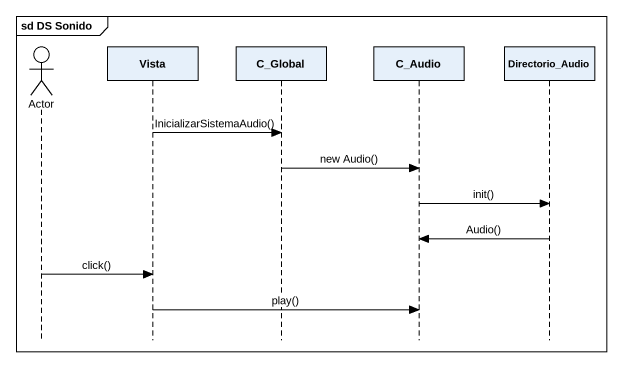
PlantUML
@startuml
mainframe sd DS Sonido
hide footbox
actor "Actor" as Actor_
participant Vista
participant C_Global
participant C_Audio
participant Directorio_Audio

Vista -> C_Global : InicializarSistemaAudio()
C_Global -> C_Audio : new Audio()
C_Audio -> Directorio_Audio : init()
Directorio_Audio -> C_Audio : Audio()
Actor_ -> Vista : click()
Vista -> C_Audio : play()
@enduml
